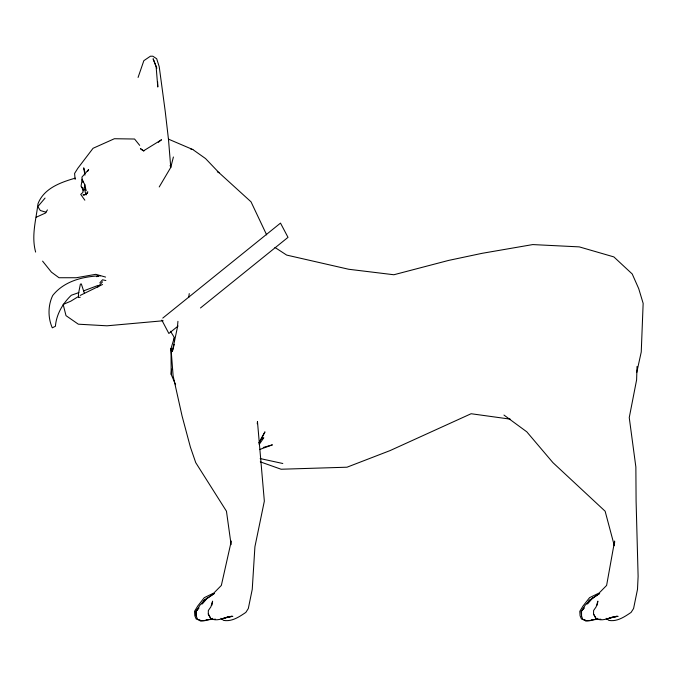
<?xml version="1.0" encoding="UTF-8"?>
<svg xmlns="http://www.w3.org/2000/svg" width="677" height="677" viewBox="0 0 677 677"><rect width="100%" height="100%" fill="white"/><g stroke="black" fill="none" stroke-linecap="round" stroke-linejoin="round"><path stroke-width="1.02" d="M222.428 618.736L231.754 616.256C224.806 617.128 217.901 621.968 210.835 618.651L208.288 614.047L208.338 610.519L210.894 606.837L212.603 601.134L211.935 605.162M607.692 618.736L617.018 616.256C610.062 617.128 603.156 621.968 596.098 618.651L593.543 614.047L593.602 610.519L596.149 606.837L597.867 601.134L597.199 605.162M637.04 366.469L636.608 379.865L629.246 417.607L635.864 467.012L636.092 501.132L638.115 576.372L637.497 589.354L633.579 608.521L631.099 612.397C624.566 616.789 617.246 621.875 608.885 620.403L606.135 618.313M177.933 321.321L177.433 327.262L172.33 351.507L174.226 344.407M175.597 384.722L171.179 374.373L171.628 369.109M174.057 340.683L174.327 337.527L170.477 331.239M257.252 423.743L257.472 421.644L264.343 501.132L254.916 546.754L252.242 589.354L248.315 608.521L245.844 612.397C239.303 616.789 231.983 621.875 223.63 620.403L220.88 618.313M188.739 297.558L189.238 293.59M84.963 184.567L84.591 187.419L85.217 192.175L86.317 194.832M636.718 372.57L641.246 351.998L643.15 303.355L638.724 288.664L632.225 273.982L613.853 256.905L579.284 246.885L532.757 244.575L482.117 253.316L448.606 260.417L393.862 274.752L348.689 269.26L286.667 255.085L274.93 247.435M231.306 541.05L221.345 585.427L213.915 592.984L204.285 597.664L197.743 606.025L194.536 611.314L194.824 615.74L196.203 619.032L200.062 620.022M82.188 179.202L81.054 186.192L82.949 189.332M173.405 156.996L170.765 167.414L159.222 186.954M174.327 337.527L171.01 348.579L171.179 374.373M138.074 77.449L143.846 60.676L150.412 56.208L152.824 56.208L156.683 58.755L159.222 66.684L165.23 111.366L168.514 139.741L170.765 167.414L170.13 165.442M259.054 443.207L264.961 431.858L258.885 442.817M87.765 171.213L88.628 169.563L81.959 177.078L82.112 180.116L84.405 183.805L86.216 190.745M86.994 193.284L87.832 191.828L85.954 194.511L86.994 193.284L85.818 194.468L82.949 194.908L84.93 194.908M47.415 209.904L45.554 212.993L36.194 217.241M201.695 603.816L203.912 600.558L214.355 593.458L203.912 600.558M586.959 603.816L589.176 600.558L599.619 593.458L589.176 600.558M259.164 444.518L263.793 437.782L262.109 439.043M97.716 287.124L102.557 281.818M45.063 198.073L37.844 206.578L40.298 210.505L45.951 212.189M202.321 603.926L207.746 597.571L200.037 605.035L196.254 611.136L196.262 616.002L197.54 619.472C202.144 622.307 207.941 620.115 212.578 618.355M587.577 603.926L593.001 597.571L585.3 605.035L581.518 611.136L581.526 616.002L582.804 619.472C587.408 622.307 593.204 620.115 597.842 618.355M99.798 282.91L102.489 279.796L105.874 280.532M162.768 318.097L280.498 223.105L288.004 237.356L200.485 307.967M178.085 326.035L168.861 333.473L161.828 320.119M158.325 142.297L161.515 139.741L143.346 150.963M78.49 296.475L70.78 301.197L63.164 304.43L66.007 315.651L78.32 324.19L106.966 325.806L163.14 320.771M80.199 295.426L102.54 284.467M98.173 285.381L83.626 290.873M259.562 449.545L272.408 444.848L263.277 447.463M78.887 292.566L71.313 295.257C62.749 303.431 56.36 314.323 55.421 326.272L52.29 327.829C47.847 317.826 47.898 305.369 52.721 295.485C64.163 281.048 82.932 276.444 100.526 275.793M75.265 178.144C60.634 182.367 43.997 188.265 38.005 203.701C36.05 219.729 31.193 236.019 35.636 252.081M221.514 619.049L226.423 617.331L232.82 616.332L228.141 616.908M606.778 619.049L611.678 617.331L618.084 616.332L613.404 616.908M215.548 619.201L206.104 619.802M600.812 619.201L591.359 619.802M96.591 276.665L98.487 276.208M80.25 297.254L78.574 297.516L78.439 293.843L80.402 284.095L81.325 283.942L84.278 292.913M585.326 620.022L581.458 619.032L580.079 615.74L579.8 611.314L583.007 606.025L589.549 597.664L599.179 592.984L606.609 585.427L614.606 541.05L614.606 542.954M82.949 189.662L84.938 189.662M510.289 419.148L471.116 413.732L390.02 450.611L346.996 467.206L281.107 469.237L260.298 461.849M260.171 458.566L282.8 463.5M190.812 149.092L192.835 149.558L205.537 158.562L219.086 172.762L251.023 201.822L266.662 234.894M105.57 277.071L95.77 274.329L76.306 277.731L59.001 277.731L51.427 272.146L42.583 261.127M168.471 139.132L192.835 149.558M217.292 171.789L219.086 172.762M143.939 150.963L140.452 148.652L142.627 150.387M503.959 415.06L526.791 431.824L552.94 462.645L605.136 511.22L614.335 545.738M139.69 145.36L134.571 139.022L114.396 138.726L93.054 148.288L77.804 168.311L74.588 173.447L75.122 179.422M84.837 200.189L80.732 194.409L82.949 192.344L82.949 187.605M593.543 614.047L596.098 618.651M208.288 614.047L210.835 618.651M82.002 187.19L83.576 190.753M156.869 68.25L153.104 58.755L156.125 66.684L157.792 87.028L157.631 81.79M84.853 171.814L83.686 167.854L84.972 175.115M171.662 351.659L171.01 348.579L173.126 375.913L182.071 416.008L190.381 447.074L195.738 462.645L226.457 511.22L231.102 544.663M581.518 615.275L580.993 611.433L584.192 607.895L581.518 611.136L581.526 616.002M196.262 615.275L195.729 611.433L198.928 607.895L196.254 611.136L196.262 616.002M82.949 180.717L82.949 182.528M206.265 620.411L200.028 620.716L206.265 620.411M591.529 620.411L585.283 620.716L591.529 620.411"/></g></svg>
